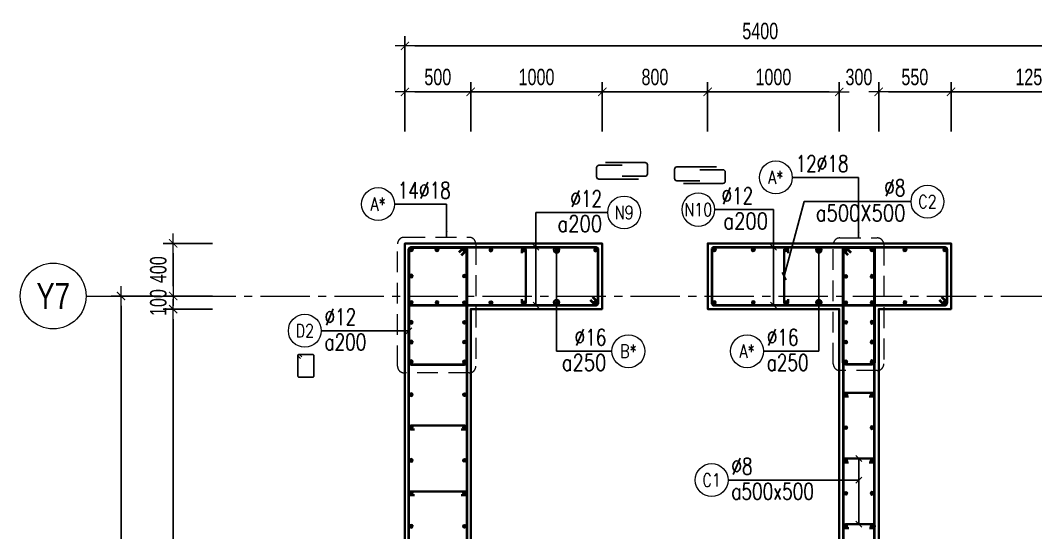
# Model space of a CAD drawing. Header units: millimetres. Extents: x 988833 to 1318015, y -9365 to 47591.
# Drawn here: x 1086760 to 1094476, y 43210 to 47106 of the extents above; entities that cross this region are included whole.
import ezdxf
from ezdxf.enums import TextEntityAlignment as Align

# ---------------------------------------------------------------- set-up
doc = ezdxf.new("R2010")
doc.units = ezdxf.units.MM
doc.header["$MEASUREMENT"] = 0
doc.linetypes.add('HIDDEN2', pattern=[4.7625, 3.175, -1.5875])
doc.linetypes.add('OF_Grid_1$0$CENTER2', pattern=[1.125, 0.75, -0.125, 0.125, -0.125])
doc.layers.get('0').update_dxf_attribs({"lineweight": 20})
doc.layers.get('Defpoints').update_dxf_attribs({"color": 151, "lineweight": 9})
for name, color, linetype, lineweight in [('KC-LEADER', 153, 'Continuous', 18), ('KC-THEP', 6, 'Continuous', 40), ('NDC_S_DIM', 1, 'Continuous', 15), ('NDC_S_HIDDEN', 8, 'HIDDEN2', 13), ('NDC_S_LEADER', 1, 'Continuous', 15), ('NDC_S_REBAR', 4, 'Continuous', 35), ('NDC_S_STIRRUP', 4, 'Continuous', 40), ('NDC_S_VN TEXT', 7, 'Continuous', 20), ('NDC_S_WALL', 6, 'Continuous', 35), ('OF_Core wall_1.2(B1-19F)$0$NDC_S_WALL', 6, 'Continuous', 35), ('OF_Grid_1$0$NDC_S_AXIS', 5, 'OF_Grid_1$0$CENTER2', 13), ('OF_Grid_1$0$NDC_S_SYMBOL', 1, 'Continuous', 15), ('OF_Grid_1$0$NDC_S_TEXT SYMBOL', 7, 'Continuous', 20)]:
    doc.layers.add(name, color=color, linetype=linetype, lineweight=lineweight)
doc.layers.add('Leader', color=6, linetype='Continuous')
doc.layers.add('Ligature', color=1, linetype='Continuous')
doc.styles.add('NDC_DIM', font='', dxfattribs={"width": 0.75})
doc.styles.add('NDC_EN TXT', font='romans.shx', dxfattribs={"width": 0.8})
doc.styles.add('OF_Grid_1$0$NDC_ANNO', font='', dxfattribs={"width": 0.8})
doc.styles.get('NDC_DIM').set_extended_font_data('Dotum')
doc.styles.get('OF_Grid_1$0$NDC_ANNO').set_extended_font_data('Dotum')
doc.dimstyles.new('NDC_dim_30', dxfattribs={"dimscale": 30, "dimtxt": 2.5, "dimasz": 1.5, "dimexe": 1.5, "dimexo": 2.5, "dimgap": 1, "dimtad": 1, "dimdec": 0, "dimzin": 0, "dimdsep": 46, "dimtxsty": 'NDC_DIM', "dimblk": 'DIMMARK', "dimcen": 0.09, "dimdle": 1.2, "dimclrd": 1, "dimclre": 1, "dimclrt": 3, "dimadec": 0, "dimazin": 0, "dimtfac": 1, "dimtdec": 0, "dimtix": 1, "dimtofl": 0, "dimtmove": 0, "dimatfit": 3, "dimfxl": 6, "dimfxlon": 1, "dimtolj": 1, "dimtzin": 0, "dimarcsym": 0})
doc.dimstyles.new('NDC_dim_50', dxfattribs={"dimscale": 50, "dimtxt": 2.5, "dimasz": 1.5, "dimexe": 1.5, "dimexo": 2.5, "dimgap": 1, "dimtad": 1, "dimdec": 0, "dimzin": 0, "dimdsep": 46, "dimtxsty": 'NDC_DIM', "dimblk": 'DIMMARK', "dimcen": 0.09, "dimdle": 1.2, "dimclrd": 1, "dimclre": 1, "dimclrt": 3, "dimadec": 0, "dimazin": 0, "dimtfac": 1, "dimtdec": 0, "dimtix": 1, "dimtofl": 0, "dimtmove": 0, "dimatfit": 3, "dimfxl": 6, "dimfxlon": 1, "dimtolj": 1, "dimtzin": 0, "dimarcsym": 0})

# ---------------------------------------------------------------- blocks, each defined once
blk = doc.blocks.new('THEP')
at = {"layer": 'KC-LEADER', "color": 6}
blk.add_circle((0, 0), 14, dxfattribs=at)
at = {"layer": 'KC-THEP'}
for p, q in [((-14, 0), (14, 0)), ((9.9, 9.9), (-9.9, -9.9)), ((-9.9, 9.9), (9.9, -9.9)), ((0, 14), (0, -14))]:
    blk.add_line(p, q, dxfattribs=at)
blk = doc.blocks.new('DIMMARK')
at = {"layer": 'NDC_S_DIM', "color": 1}
blk.add_line((-1.5, 0), (1, 0), dxfattribs=at)
at = {"layer": 'NDC_S_DIM', "color": 2, "const_width": 0.1}
blk.add_lwpolyline([(-0.42, -0.42), (0.42, 0.42)], dxfattribs=at)
blk = doc.blocks.new('*U13')
blk.add_circle((-2.5, 0), 2.5)
at = {"layer": 'NDC_S_VN TEXT', "color": 3, "style": 'NDC_EN TXT', "width": 0.75}
blk.add_attdef('DK1', (0.5, 0.85), '', height=2.5, dxfattribs=at)
at = {"layer": 'NDC_S_VN TEXT', "color": 7, "style": 'NDC_EN TXT', "width": 0.8}
blk.add_attdef('SH2', text='', height=2, dxfattribs=at).set_placement((-2.5, 0), align=Align.MIDDLE)
blk = doc.blocks.new('*U10')
blk.add_circle((2.5, 0), 2.5)
at = {"layer": 'NDC_S_VN TEXT', "color": 3, "style": 'NDC_EN TXT'}
for tag, width, p in [('DK2', 0.75, (-0.85, 0.85)), ('KC2', 0.8, (-0.85, -2.97))]:
    blk.add_attdef(tag, text='', height=2.5, dxfattribs=dict(at, width=width)).set_placement(p, align=Align.RIGHT)
at = {"layer": 'NDC_S_VN TEXT', "color": 7, "style": 'NDC_EN TXT', "width": 0.8}
blk.add_attdef('SH3', text='', height=2, dxfattribs=at).set_placement((2.5, 0), align=Align.MIDDLE)
blk = doc.blocks.new('*U11')
blk.add_circle((-2.5, 0), 2.5)
at = {"layer": 'NDC_S_VN TEXT', "color": 3, "style": 'NDC_EN TXT', "width": 0.75}
for tag, p in [('DK1', (0.5, 0.85)), ('KC1', (0.5, -2.97))]:
    blk.add_attdef(tag, p, '', height=2.5, dxfattribs=at)
at = {"layer": 'NDC_S_VN TEXT', "color": 7, "style": 'NDC_EN TXT', "width": 0.8}
blk.add_attdef('SH2', text='', height=2, dxfattribs=at).set_placement((-2.5, 0), align=Align.MIDDLE)
blk = doc.blocks.new('*U473')
at = {"layer": 'KC-THEP', "rotation": 9.668564436380946}
blk.add_blockref('THEP', (-100, 0), dxfattribs=at)
at = {"layer": 'KC-THEP', "xscale": -1, "rotation": 350.3314355636191}
blk.add_blockref('THEP', (100, 0), dxfattribs=at)
blk = doc.blocks.new('*U472')
at = {"layer": 'OF_Core wall_1.2(B1-19F)$0$NDC_S_WALL', "color": 0, "linetype": 'ByBlock', "lineweight": -2, "transparency": 16777216}
for p in [(0, 0), (0, -250), (0, -500), (0, -750), (0, -1000)]:
    blk.add_blockref('*U473', p, dxfattribs=at)
blk = doc.blocks.new('A$C72321851')
at = {"layer": 'Ligature'}
for points in [[(-60.9, -129.3), (-60.9, 170.9, -0.414214), (-43.3, 188.5), (25.8, 188.5, -0.414214), (43.4, 170.9), (43.4, -4.3)], [(-39.7, -4.3), (-39.7, -179.5, 0.414214), (-22.1, -197.1), (47, -197.1, 0.414214), (64.6, -179.5), (64.6, 120.7)]]:
    blk.add_lwpolyline(points, format="xyb", dxfattribs=at)
blk = doc.blocks.new('*U12')
blk.add_circle((-2.5, 0), 2.5)
at = {"layer": 'NDC_S_VN TEXT', "color": 3, "style": 'NDC_EN TXT', "width": 0.75}
for tag, p in [('DK1', (0.5, 0.85)), ('KC1', (0.5, -2.97))]:
    blk.add_attdef(tag, p, '', height=2.5, dxfattribs=at)
at = {"layer": 'NDC_S_VN TEXT', "color": 7, "style": 'NDC_EN TXT', "width": 0.8}
blk.add_attdef('SH2', text='', height=2, dxfattribs=at).set_placement((-2.5, 0), align=Align.MIDDLE)
blk = doc.blocks.new('*U55')
at = {"layer": 'OF_Grid_1$0$NDC_S_SYMBOL'}
blk.add_line((5, 0), (9, 0), dxfattribs=at)
blk.add_circle((0, 0), 5, dxfattribs=at)
at = {"layer": 'OF_Grid_1$0$NDC_S_TEXT SYMBOL', "color": 7, "style": 'OF_Grid_1$0$NDC_ANNO', "width": 0.8}
blk.add_attdef('GRID', text='', height=4, rotation=270, dxfattribs=at).set_placement((0, 0), align=Align.MIDDLE)
blk = doc.blocks.new('*D518')
at = {"layer": 'Defpoints', "color": 0, "ltscale": 200, "transparency": 16777216}
for p in [(1095082.7, 46911), (1089682.7, 45405.6), (1095082.7, 44788)]:
    blk.add_point(p, dxfattribs=at)
at = {"layer": 'NDC_S_DIM', "color": 1, "lineweight": -2, "ltscale": 200, "transparency": 16777216}
for p, q in [((1089682.7, 46611), (1089682.7, 46986)), ((1095082.7, 46611), (1095082.7, 46986)), ((1089757.7, 46911), (1095007.7, 46911))]:
    blk.add_line(p, q, dxfattribs=at)
at = {"layer": 'NDC_S_DIM', "color": 1, "lineweight": -2, "ltscale": 200, "transparency": 16777216, "xscale": 75, "yscale": 75, "zscale": 75, "rotation": 180}
blk.add_blockref('DIMMARK', (1089682.7, 46911), dxfattribs=at)
at = {"layer": 'NDC_S_DIM', "color": 1, "lineweight": -2, "ltscale": 200, "transparency": 16777216, "xscale": 75, "yscale": 75, "zscale": 75}
blk.add_blockref('DIMMARK', (1095082.7, 46911), dxfattribs=at)
at = {"layer": 'NDC_S_DIM', "color": 3, "ltscale": 200, "transparency": 16777216, "insert": (1092382.7, 47023.5), "char_height": 125, "attachment_point": 5, "style": 'NDC_DIM'}
blk.add_mtext('\\A1;5400', dxfattribs=at)
blk = doc.blocks.new('*D520')
at = {"layer": 'Defpoints', "color": 0, "ltscale": 200, "transparency": 16777216}
for p in [(1087525.4, 45009.5), (1089926.2, 45009.5), (1089926.3, 33409.7)]:
    blk.add_point(p, dxfattribs=at)
at = {"layer": 'NDC_S_DIM', "color": 1, "lineweight": -2, "ltscale": 200, "transparency": 16777216}
for p, q in [((1087825.4, 45009.5), (1087450.4, 45009.5)), ((1087525.4, 33484.7), (1087525.4, 44934.5)), ((1087825.4, 33409.7), (1087450.4, 33409.7))]:
    blk.add_line(p, q, dxfattribs=at)
at = {"layer": 'NDC_S_DIM', "color": 1, "lineweight": -2, "ltscale": 200, "transparency": 16777216, "xscale": 75, "yscale": 75, "zscale": 75}
for p, rotation in [((1087525.4, 45009.5), 90), ((1087525.4, 33409.7), 270)]:
    blk.add_blockref('DIMMARK', p, dxfattribs=dict(at, rotation=rotation))
at = {"layer": 'NDC_S_DIM', "color": 3, "ltscale": 200, "transparency": 16777216, "insert": (1087412.8, 39209.6), "char_height": 125, "attachment_point": 5, "rotation": 90, "style": 'NDC_DIM'}
blk.add_mtext('\\A1;11600', dxfattribs=at)
blk = doc.blocks.new('*D508')
at = {"layer": 'Defpoints', "color": 0, "ltscale": 200, "transparency": 16777216}
for p in [(1090182.7, 46561.2), (1089682.7, 45109.5), (1090182.7, 44909.5)]:
    blk.add_point(p, dxfattribs=at)
at = {"layer": 'NDC_S_DIM', "color": 1, "lineweight": -2, "ltscale": 200, "transparency": 16777216}
for p, q in [((1089682.7, 46261.2), (1089682.7, 46636.2)), ((1090182.7, 46261.2), (1090182.7, 46636.2)), ((1089757.7, 46561.2), (1090107.7, 46561.2))]:
    blk.add_line(p, q, dxfattribs=at)
at = {"layer": 'NDC_S_DIM', "color": 1, "lineweight": -2, "ltscale": 200, "transparency": 16777216, "xscale": 75, "yscale": 75, "zscale": 75, "rotation": 180}
blk.add_blockref('DIMMARK', (1089682.7, 46561.2), dxfattribs=at)
at = {"layer": 'NDC_S_DIM', "color": 1, "lineweight": -2, "ltscale": 200, "transparency": 16777216, "xscale": 75, "yscale": 75, "zscale": 75}
blk.add_blockref('DIMMARK', (1090182.7, 46561.2), dxfattribs=at)
at = {"layer": 'NDC_S_DIM', "color": 3, "ltscale": 200, "transparency": 16777216, "insert": (1089932.7, 46673.8), "char_height": 125, "attachment_point": 5, "style": 'NDC_DIM'}
blk.add_mtext('\\A1;500', dxfattribs=at)
blk = doc.blocks.new('*D509')
at = {"layer": 'Defpoints', "color": 0, "ltscale": 200, "transparency": 16777216}
for p in [(1091182.5, 46561.2), (1090182.7, 44909.5), (1091182.5, 44909.5)]:
    blk.add_point(p, dxfattribs=at)
at = {"layer": 'NDC_S_DIM', "color": 1, "lineweight": -2, "ltscale": 200, "transparency": 16777216}
for p, q in [((1090182.7, 46261.2), (1090182.7, 46636.2)), ((1091182.5, 46261.2), (1091182.5, 46636.2)), ((1090257.7, 46561.2), (1091107.5, 46561.2))]:
    blk.add_line(p, q, dxfattribs=at)
at = {"layer": 'NDC_S_DIM', "color": 1, "lineweight": -2, "ltscale": 200, "transparency": 16777216, "xscale": 75, "yscale": 75, "zscale": 75, "rotation": 180}
blk.add_blockref('DIMMARK', (1090182.7, 46561.2), dxfattribs=at)
at = {"layer": 'NDC_S_DIM', "color": 1, "lineweight": -2, "ltscale": 200, "transparency": 16777216, "xscale": 75, "yscale": 75, "zscale": 75}
blk.add_blockref('DIMMARK', (1091182.5, 46561.2), dxfattribs=at)
at = {"layer": 'NDC_S_DIM', "color": 3, "ltscale": 200, "transparency": 16777216, "insert": (1090682.6, 46673.8), "char_height": 125, "attachment_point": 5, "style": 'NDC_DIM'}
blk.add_mtext('\\A1;1000', dxfattribs=at)
blk = doc.blocks.new('*D510')
at = {"layer": 'Defpoints', "color": 0, "ltscale": 200, "transparency": 16777216}
for p in [(1091982.9, 46561.2), (1091182.5, 44909.5), (1091982.9, 44909.5)]:
    blk.add_point(p, dxfattribs=at)
at = {"layer": 'NDC_S_DIM', "color": 1, "lineweight": -2, "ltscale": 200, "transparency": 16777216}
for p, q in [((1091182.5, 46261.2), (1091182.5, 46636.2)), ((1091982.9, 46261.2), (1091982.9, 46636.2)), ((1091257.5, 46561.2), (1091907.9, 46561.2))]:
    blk.add_line(p, q, dxfattribs=at)
at = {"layer": 'NDC_S_DIM', "color": 1, "lineweight": -2, "ltscale": 200, "transparency": 16777216, "xscale": 75, "yscale": 75, "zscale": 75, "rotation": 180}
blk.add_blockref('DIMMARK', (1091182.5, 46561.2), dxfattribs=at)
at = {"layer": 'NDC_S_DIM', "color": 1, "lineweight": -2, "ltscale": 200, "transparency": 16777216, "xscale": 75, "yscale": 75, "zscale": 75}
blk.add_blockref('DIMMARK', (1091982.9, 46561.2), dxfattribs=at)
at = {"layer": 'NDC_S_DIM', "color": 3, "ltscale": 200, "transparency": 16777216, "insert": (1091582.7, 46673.8), "char_height": 125, "attachment_point": 5, "style": 'NDC_DIM'}
blk.add_mtext('\\A1;800', dxfattribs=at)
blk = doc.blocks.new('*D488')
at = {"layer": 'Defpoints', "color": 0, "ltscale": 200, "transparency": 16777216}
for p in [(1092982.7, 46561.2), (1091982.9, 44909.5), (1092982.7, 44909.5)]:
    blk.add_point(p, dxfattribs=at)
at = {"layer": 'NDC_S_DIM', "color": 1, "lineweight": -2, "ltscale": 200, "transparency": 16777216}
for p, q in [((1091982.9, 46261.2), (1091982.9, 46636.2)), ((1092982.7, 46261.2), (1092982.7, 46636.2)), ((1092057.9, 46561.2), (1092907.7, 46561.2))]:
    blk.add_line(p, q, dxfattribs=at)
at = {"layer": 'NDC_S_DIM', "color": 1, "lineweight": -2, "ltscale": 200, "transparency": 16777216, "xscale": 75, "yscale": 75, "zscale": 75, "rotation": 180}
blk.add_blockref('DIMMARK', (1091982.9, 46561.2), dxfattribs=at)
at = {"layer": 'NDC_S_DIM', "color": 1, "lineweight": -2, "ltscale": 200, "transparency": 16777216, "xscale": 75, "yscale": 75, "zscale": 75}
blk.add_blockref('DIMMARK', (1092982.7, 46561.2), dxfattribs=at)
at = {"layer": 'NDC_S_DIM', "color": 3, "ltscale": 200, "transparency": 16777216, "insert": (1092482.8, 46673.8), "char_height": 125, "attachment_point": 5, "style": 'NDC_DIM'}
blk.add_mtext('\\A1;1000', dxfattribs=at)
blk = doc.blocks.new('*D489')
at = {"layer": 'Defpoints', "color": 0, "ltscale": 200, "transparency": 16777216}
for p in [(1093282.7, 46561.2), (1092982.7, 44909.5), (1093282.7, 44909.5)]:
    blk.add_point(p, dxfattribs=at)
at = {"layer": 'NDC_S_DIM', "color": 1, "lineweight": -2, "ltscale": 200, "transparency": 16777216}
for p, q in [((1092982.7, 46261.2), (1092982.7, 46636.2)), ((1093282.7, 46261.2), (1093282.7, 46636.2)), ((1092907.7, 46561.2), (1092832.7, 46561.2)), ((1093357.7, 46561.2), (1093432.7, 46561.2))]:
    blk.add_line(p, q, dxfattribs=at)
at = {"layer": 'NDC_S_DIM', "color": 1, "lineweight": -2, "ltscale": 200, "transparency": 16777216, "xscale": 75, "yscale": 75, "zscale": 75}
blk.add_blockref('DIMMARK', (1092982.7, 46561.2), dxfattribs=at)
at = {"layer": 'NDC_S_DIM', "color": 1, "lineweight": -2, "ltscale": 200, "transparency": 16777216, "xscale": 75, "yscale": 75, "zscale": 75, "rotation": 180}
blk.add_blockref('DIMMARK', (1093282.7, 46561.2), dxfattribs=at)
at = {"layer": 'NDC_S_DIM', "color": 3, "ltscale": 200, "transparency": 16777216, "insert": (1093132.7, 46673.8), "char_height": 125, "attachment_point": 5, "style": 'NDC_DIM'}
blk.add_mtext('\\A1;300', dxfattribs=at)
blk = doc.blocks.new('*D490')
at = {"layer": 'Defpoints', "color": 0, "ltscale": 200, "transparency": 16777216}
for p in [(1093832.7, 46561.2), (1093282.7, 44909.5), (1093832.7, 44909.5)]:
    blk.add_point(p, dxfattribs=at)
at = {"layer": 'NDC_S_DIM', "color": 1, "lineweight": -2, "ltscale": 200, "transparency": 16777216}
for p, q in [((1093282.7, 46261.2), (1093282.7, 46636.2)), ((1093832.7, 46261.2), (1093832.7, 46636.2)), ((1093357.7, 46561.2), (1093757.7, 46561.2))]:
    blk.add_line(p, q, dxfattribs=at)
at = {"layer": 'NDC_S_DIM', "color": 1, "lineweight": -2, "ltscale": 200, "transparency": 16777216, "xscale": 75, "yscale": 75, "zscale": 75, "rotation": 180}
blk.add_blockref('DIMMARK', (1093282.7, 46561.2), dxfattribs=at)
at = {"layer": 'NDC_S_DIM', "color": 1, "lineweight": -2, "ltscale": 200, "transparency": 16777216, "xscale": 75, "yscale": 75, "zscale": 75}
blk.add_blockref('DIMMARK', (1093832.7, 46561.2), dxfattribs=at)
at = {"layer": 'NDC_S_DIM', "color": 3, "ltscale": 200, "transparency": 16777216, "insert": (1093557.7, 46673.8), "char_height": 125, "attachment_point": 5, "style": 'NDC_DIM'}
blk.add_mtext('\\A1;550', dxfattribs=at)
blk = doc.blocks.new('*D491')
at = {"layer": 'Defpoints', "color": 0, "ltscale": 200, "transparency": 16777216}
for p in [(1095082.7, 46561.2), (1095082.7, 45009.5), (1093832.7, 44909.5)]:
    blk.add_point(p, dxfattribs=at)
at = {"layer": 'NDC_S_DIM', "color": 1, "lineweight": -2, "ltscale": 200, "transparency": 16777216}
for p, q in [((1093832.7, 46261.2), (1093832.7, 46636.2)), ((1095082.7, 46261.2), (1095082.7, 46636.2)), ((1093907.7, 46561.2), (1095007.7, 46561.2))]:
    blk.add_line(p, q, dxfattribs=at)
at = {"layer": 'NDC_S_DIM', "color": 1, "lineweight": -2, "ltscale": 200, "transparency": 16777216, "xscale": 75, "yscale": 75, "zscale": 75, "rotation": 180}
blk.add_blockref('DIMMARK', (1093832.7, 46561.2), dxfattribs=at)
at = {"layer": 'NDC_S_DIM', "color": 1, "lineweight": -2, "ltscale": 200, "transparency": 16777216, "xscale": 75, "yscale": 75, "zscale": 75}
blk.add_blockref('DIMMARK', (1095082.7, 46561.2), dxfattribs=at)
at = {"layer": 'NDC_S_DIM', "color": 3, "ltscale": 200, "transparency": 16777216, "insert": (1094457.7, 46673.8), "char_height": 125, "attachment_point": 5, "style": 'NDC_DIM'}
blk.add_mtext('\\A1;1250', dxfattribs=at)
blk = doc.blocks.new('*D637')
at = {"layer": 'Defpoints', "color": 0, "ltscale": 200, "transparency": 16777216}
for p in [(1087921.5, 44909.5), (1090182.7, 44909.5), (1090182.7, 40859.5)]:
    blk.add_point(p, dxfattribs=at)
at = {"layer": 'NDC_S_DIM', "color": 1, "lineweight": -2, "ltscale": 200, "transparency": 16777216}
for p, q in [((1088221.5, 44909.5), (1087846.5, 44909.5)), ((1087921.5, 40934.5), (1087921.5, 44834.5)), ((1088221.5, 40859.5), (1087846.5, 40859.5))]:
    blk.add_line(p, q, dxfattribs=at)
at = {"layer": 'NDC_S_DIM', "color": 1, "lineweight": -2, "ltscale": 200, "transparency": 16777216, "xscale": 75, "yscale": 75, "zscale": 75}
for p, rotation in [((1087921.5, 44909.5), 90), ((1087921.5, 40859.5), 270)]:
    blk.add_blockref('DIMMARK', p, dxfattribs=dict(at, rotation=rotation))
at = {"layer": 'NDC_S_DIM', "color": 3, "ltscale": 200, "transparency": 16777216, "insert": (1087808.9, 42884.5), "char_height": 125, "attachment_point": 5, "rotation": 90, "style": 'NDC_DIM'}
blk.add_mtext('\\A1;4050', dxfattribs=at)
blk = doc.blocks.new('*D638')
at = {"layer": 'Defpoints', "color": 0, "ltscale": 200, "transparency": 16777216}
for p in [(1087921.5, 45009.5), (1090221.5, 45009.5), (1090182.7, 44909.5)]:
    blk.add_point(p, dxfattribs=at)
at = {"layer": 'NDC_S_DIM', "color": 1, "lineweight": -2, "ltscale": 200, "transparency": 16777216}
for p, q in [((1087921.5, 45084.5), (1087921.5, 45159.5)), ((1088221.5, 45009.5), (1087846.5, 45009.5)), ((1088221.5, 44909.5), (1087846.5, 44909.5)), ((1087921.5, 44834.5), (1087921.5, 44759.5))]:
    blk.add_line(p, q, dxfattribs=at)
at = {"layer": 'NDC_S_DIM', "color": 1, "lineweight": -2, "ltscale": 200, "transparency": 16777216, "xscale": 75, "yscale": 75, "zscale": 75}
for p, rotation in [((1087921.5, 45009.5), 270), ((1087921.5, 44909.5), 90)]:
    blk.add_blockref('DIMMARK', p, dxfattribs=dict(at, rotation=rotation))
at = {"layer": 'NDC_S_DIM', "color": 3, "ltscale": 200, "transparency": 16777216, "insert": (1087808.9, 44959.5), "char_height": 125, "attachment_point": 5, "rotation": 90, "style": 'NDC_DIM'}
blk.add_mtext('\\A1;100', dxfattribs=at)
blk = doc.blocks.new('*D639')
at = {"layer": 'Defpoints', "color": 0, "ltscale": 200, "transparency": 16777216}
for p in [(1087921.5, 45409.5), (1090208.2, 45409.5), (1090221.5, 45009.5)]:
    blk.add_point(p, dxfattribs=at)
at = {"layer": 'NDC_S_DIM', "color": 1, "lineweight": -2, "ltscale": 200, "transparency": 16777216}
for p, q in [((1088221.5, 45409.5), (1087846.5, 45409.5)), ((1087921.5, 45084.5), (1087921.5, 45334.5)), ((1088221.5, 45009.5), (1087846.5, 45009.5))]:
    blk.add_line(p, q, dxfattribs=at)
at = {"layer": 'NDC_S_DIM', "color": 1, "lineweight": -2, "ltscale": 200, "transparency": 16777216, "xscale": 75, "yscale": 75, "zscale": 75}
for p, rotation in [((1087921.5, 45409.5), 90), ((1087921.5, 45009.5), 270)]:
    blk.add_blockref('DIMMARK', p, dxfattribs=dict(at, rotation=rotation))
at = {"layer": 'NDC_S_DIM', "color": 3, "ltscale": 200, "transparency": 16777216, "insert": (1087808.9, 45209.5), "char_height": 125, "attachment_point": 5, "rotation": 90, "style": 'NDC_DIM'}
blk.add_mtext('\\A1;400', dxfattribs=at)

msp = doc.modelspace()

# ---------------------------------------------------------------- linework, layer by layer
at = {"layer": 'Ligature'}
msp.add_lwpolyline([(1088888.3, 44535.2), (1088872.4, 44551.2, -0.668179), (1088878.1, 44565.1), (1088982.8, 44565.1, -0.414214), (1088990.9, 44557), (1088990.9, 44399.8, -0.414214), (1088982.8, 44391.7), (1088878.1, 44391.7, -0.414214), (1088870, 44399.8), (1088870, 44557, -0.668179), (1088883.9, 44562.7), (1088899.9, 44546.8)], format="xyb", dxfattribs=at)
at = {"layer": 'NDC_S_HIDDEN', "ltscale": 50}
for points in [[(1089676.7, 45455.6), (1090171.5, 45455.6, -0.414214), (1090221.5, 45405.6), (1090221.5, 44475.5, -0.414214), (1090171.5, 44425.5), (1089676.7, 44425.5, -0.414214), (1089626.7, 44475.5), (1089626.7, 45405.6, -0.414214)], [(1092987.7, 45451), (1093271.9, 45451, -0.414214), (1093321.9, 45401), (1093321.9, 44493.6, -0.414214), (1093271.9, 44443.6), (1092987.7, 44443.6, -0.414214), (1092937.7, 44493.6), (1092937.7, 45401, -0.414214)]]:
    msp.add_lwpolyline(points, format="xyb", close=True, dxfattribs=at)
at = {"layer": 'NDC_S_REBAR'}
for points in [[(1090571.2, 45334.5), (1090571.2, 45359.5, -1), (1090601.2, 45359.5), (1090601.2, 44959.5, -1), (1090571.2, 44959.5), (1090571.2, 44984.5)], [(1092594.2, 45334.5), (1092594.2, 45359.5, 1), (1092564.2, 45359.5), (1092564.2, 44959.5, 1), (1092594.2, 44959.5), (1092594.2, 44984.5)], [(1093210.1, 44244.6), (1093235.1, 44244.6, 1), (1093235.1, 44274.6), (1093028.1, 44274.6, 1), (1093028.1, 44244.6), (1093053.1, 44244.6)], [(1090111.2, 43994.5), (1090136.2, 43994.5, 1), (1090136.2, 44024.5), (1089730.8, 44024.5, 1), (1089730.8, 43994.5), (1089755.8, 43994.5)], [(1093210.1, 43744.6), (1093235.1, 43744.6, 1), (1093235.1, 43774.6), (1093028.1, 43774.6, 1), (1093028.1, 43744.6), (1093053.1, 43744.6)], [(1090111.2, 43494.5), (1090136.2, 43494.5, 1), (1090136.2, 43524.5), (1089730.8, 43524.5, 1), (1089730.8, 43494.5), (1089755.8, 43494.5)], [(1093213.9, 43244.6), (1093238.9, 43244.6, 1), (1093238.9, 43274.6), (1093031.9, 43274.6, 1), (1093031.9, 43244.6), (1093056.9, 43244.6)]]:
    msp.add_lwpolyline(points, format="xyb", dxfattribs=at)
at = {"layer": 'NDC_S_STIRRUP'}
for points in [[(1090112.7, 45319.5), (1090152.7, 45359.5, 0.414214), (1090132.7, 45379.5), (1089732.7, 45379.5, 0.414214), (1089712.7, 45359.5), (1089712.7, 44509.6, 0.414214), (1089732.7, 44489.6), (1090132.7, 44489.6, 0.414214), (1090152.7, 44509.6), (1090152.7, 45359.5, 0.414214), (1090132.7, 45379.5), (1090092.7, 45339.5)], [(1089722.7, 35840.8), (1089712.7, 35810.8), (1089712.7, 45359.5, -0.414214), (1089732.7, 45379.5), (1090132.7, 45379.5, -0.414214), (1090152.7, 45359.5), (1090152.7, 42110.1), (1090152.7, 42110.1)], [(1091091.5, 44979.5), (1091131.5, 44939.5, 0.414214), (1091151.5, 44959.5), (1091151.5, 45359.5, 0.414214), (1091131.5, 45379.5), (1089732.7, 45379.5, 0.414214), (1089712.7, 45359.5), (1089712.7, 44959.5, 0.414214), (1089732.7, 44939.5), (1091131.5, 44939.5, 0.414214), (1091151.5, 44959.5), (1091111.5, 44999.5)], [(1093742.7, 44979.5), (1093782.7, 44939.5, 0.414214), (1093802.7, 44959.5), (1093802.7, 45359.5, 0.414214), (1093782.7, 45379.5), (1092033.9, 45379.5, 0.414214), (1092013.9, 45359.5), (1092013.9, 44959.5, 0.414214), (1092033.9, 44939.5), (1093782.7, 44939.5, 0.414214), (1093802.7, 44959.5), (1093762.7, 44999.5)], [(1093051.9, 45319.5), (1093011.9, 45359.5, -0.414214), (1093031.9, 45379.5), (1093231.9, 45379.5, -0.414214), (1093251.9, 45359.5), (1093251.9, 44509.6, -0.414214), (1093231.9, 44489.6), (1093031.9, 44489.6, -0.414214), (1093011.9, 44509.6), (1093011.9, 45359.5, -0.414214), (1093031.9, 45379.5), (1093071.9, 45339.5)], [(1093051.9, 34999.5), (1093011.9, 34959.5, 0.414214), (1093031.9, 34939.5), (1093231.9, 34939.5, 0.414214), (1093251.9, 34959.5), (1093251.9, 45359.5, 0.414214), (1093231.9, 45379.5), (1093031.9, 45379.5, 0.414214), (1093011.9, 45359.5), (1093011.9, 34959.5, 0.414214), (1093031.9, 34939.5), (1093071.9, 34979.5)]]:
    msp.add_lwpolyline(points, format="xyb", dxfattribs=at)
at = {"layer": 'NDC_S_WALL'}
msp.add_lwpolyline([(1092982.7, 40859.5), (1092982.7, 44909.5), (1091983.9, 44909.5), (1091983.9, 45409.5), (1093832.7, 45409.5), (1093832.7, 44909.5), (1093282.7, 44909.5), (1093282.7, 34909.5), (1092982.7, 34909.5), (1092982.7, 40559.5), (1090182.7, 40559.5), (1090182.7, 33509.5), (1093832.7, 33509.5), (1093832.7, 33009.5), (1089682.7, 33009.5), (1089682.7, 45409.5), (1091181.5, 45409.5), (1091181.5, 44909.5), (1090182.7, 44909.5), (1090182.7, 40859.5)], close=True, dxfattribs=at)
at = {"layer": 'OF_Grid_1$0$NDC_S_AXIS', "ltscale": 500}
msp.add_line((1087460.1, 45009.5), (1103610.8, 45009.5), dxfattribs=at)

# ---------------------------------------------------------------- block references
at = {"layer": 'KC-THEP'}
for p, rotation in [((1089730.8, 45359.5), 189.6685644363809), ((1089926.4, 45359.5), 189.6685644363809), ((1092033.9, 45359.5), 189.6685644363809), ((1092329.2, 45359.5), 189.6685644363809), ((1092579.2, 45359.5), 189.6685644363809), ((1092829.2, 45359.5), 189.6685644363809), ((1093231.9, 45359.5), 189.6685644363809), ((1093481.9, 45359.5), 189.6685644363809), ((1093786.4, 45359.5), 189.6685644363809), ((1090136.2, 45161.2), 9.668564436380946), ((1093031.9, 45158.5), 9.668564436380946), ((1090136.2, 44959.5), 9.668564436380946), ((1090336.2, 44959.5), 9.668564436380946), ((1090586.2, 44959.5), 9.668564436380946), ((1090836.2, 44959.5), 9.668564436380946), ((1091131.5, 44959.5), 9.668564436380946), ((1093031.9, 44959.5), 9.668564436380946), ((1090136.2, 44809.5), 9.668564436380946), ((1093031.9, 44809.5), 9.668564436380946), ((1090136.2, 44659.5), 9.668564436380946), ((1093031.9, 44659.5), 9.668564436380946), ((1090136.2, 44509.5), 9.668564436380926), ((1093031.9, 44509.6), 9.668564436380946), ((1090136.2, 44259.5), 9.668564436380926), ((1090136.2, 44009.5), 9.668564436380926), ((1090136.2, 43759.5), 9.668564436380926), ((1090136.2, 43509.5), 9.668564436380926), ((1090136.2, 43259.5), 9.668564436380926)]:
    msp.add_blockref('THEP', p, dxfattribs=dict(at, rotation=rotation))
at = {"layer": 'KC-THEP', "xscale": -1}
for p, rotation in [((1090136.2, 45359.5), 170.331435563619), ((1090336.2, 45359.5), 170.331435563619), ((1090586.2, 45359.5), 170.331435563619), ((1090836.2, 45359.5), 170.331435563619), ((1091131.5, 45359.5), 170.331435563619), ((1093031.9, 45359.5), 170.331435563619), ((1089730.8, 45161.2), 350.3314355636191), ((1093231.9, 45158.5), 350.3314355636191), ((1089730.8, 44959.5), 350.3314355636191), ((1089926.4, 44959.5), 350.3314355636191), ((1092033.9, 44959.5), 350.3314355636191), ((1092329.2, 44959.5), 350.3314355636191), ((1092579.2, 44959.5), 350.3314355636191), ((1092829.2, 44959.5), 350.3314355636191), ((1093231.9, 44959.5), 350.3314355636191), ((1093481.9, 44959.5), 350.3314355636191), ((1093786.4, 44959.5), 350.3314355636191), ((1089730.8, 44809.5), 350.3314355636191), ((1093231.9, 44809.5), 350.3314355636191), ((1089730.8, 44659.5), 350.3314355636191), ((1093231.9, 44659.5), 350.3314355636191), ((1089730.8, 44509.5), 350.3314355636192), ((1093231.9, 44509.6), 350.3314355636191), ((1089730.8, 44259.5), 350.3314355636192), ((1089730.8, 44009.5), 350.3314355636192), ((1089730.8, 43759.5), 350.3314355636192), ((1089730.8, 43509.5), 350.3314355636192), ((1089730.8, 43259.5), 350.3314355636192)]:
    msp.add_blockref('THEP', p, dxfattribs=dict(at, rotation=rotation))
at = {"layer": 'Leader', "rotation": 89.99999999999997}
msp.add_blockref('A$C72321851', (1091328.1, 45959.6), dxfattribs=at)
at = {"layer": 'Leader', "xscale": -1, "rotation": 270.0000000000001}
msp.add_blockref('A$C72321851', (1091928.5, 45925.9), dxfattribs=at)
at = {"layer": 'NDC_S_VN TEXT', "xscale": 50, "yscale": 50, "zscale": 50}
for name, p, values in [('*U13', (1092626.4, 45911.2), {'SH2': 'A*', 'DK1': '12%%C18'}), ('*U13', (1089603.7, 45708.3), {'SH2': 'A*', 'DK1': '14%%C18'}), ('*U10', (1093528.5, 45726.8), {'SH3': 'C2', 'DK2': '%%c8', 'KC2': 'a500X500'}), ('*U10', (1091223.4, 45644.7), {'SH3': 'N9', 'DK2': '%%C12', 'KC2': 'a200'}), ('*U11', (1089046.8, 44745.6), {'SH2': 'D2', 'DK1': '%%C12', 'KC1': 'a200'}), ('*U10', (1091255.8, 44589.7), {'SH3': 'B*', 'DK2': '%%C16', 'KC2': 'a250'}), ('*U11', (1092407.6, 44589.7), {'SH2': 'A*', 'DK1': '%%C16', 'KC1': 'a250'}), ('*U12', (1092138.6, 43610.3), {'SH2': 'C1', 'DK1': '%%c8', 'KC1': 'a500x500'})]:
    msp.add_blockref(name, p, dxfattribs=at).add_auto_attribs(values)
at = {"layer": 'NDC_S_VN TEXT'}
ref = msp.add_blockref('*U10', (1092036.9, 45666.3), dxfattribs=dict(at, xscale=-50, yscale=50, zscale=50))
ref.add_attrib('SH3', 'N10', dxfattribs={"color": 7, "height": 100, "style": 'NDC_EN TXT', "width": 0.8}).set_placement((1091911.9, 45666.3), align=Align.MIDDLE)
ref.add_attrib('DK2', '%%C12', dxfattribs={"color": 3, "height": 125, "style": 'NDC_EN TXT', "width": 0.75}).set_placement((1092329.4, 45708.6), align=Align.RIGHT)
ref.add_attrib('KC2', 'a200', dxfattribs={"color": 3, "height": 125, "style": 'NDC_EN TXT', "width": 0.8}).set_placement((1092441.3, 45517.7), align=Align.RIGHT)
at = {"layer": 'OF_Core wall_1.2(B1-19F)$0$NDC_S_WALL'}
msp.add_blockref('*U472', (1093131.9, 44259.6), dxfattribs=at)
at = {"layer": 'OF_Grid_1$0$NDC_S_AXIS'}
ref = msp.add_blockref('*U55', (1087010.1, 45009.5), dxfattribs=dict(at, xscale=50, yscale=50, zscale=50))
ref.add_attrib('GRID', 'Y7', dxfattribs={"layer": 'OF_Grid_1$0$NDC_S_TEXT SYMBOL', "color": 7, "height": 200, "style": 'OF_Grid_1$0$NDC_ANNO', "width": 0.8}).set_placement((1087010.1, 45009.5), align=Align.MIDDLE)

# ---------------------------------------------------------------- dimensions: what is measured, and where the dimension line sits
at = {"layer": 'NDC_S_DIM', "ltscale": 200}
dim = msp.add_linear_dim(base=(1095082.7, 46911), p1=(1089682.7, 45405.6), p2=(1095082.7, 44788), dimstyle='NDC_dim_50', dxfattribs=at)
dim.commit()
dim.dimension.update_dxf_attribs({"geometry": '*D518', "text_midpoint": (1092382.7, 47023.5)})
for base, p1, p2, picture, middle in [((1090182.7, 46561.2), (1089682.7, 45109.5), (1090182.7, 44909.5), '*D508', (1089932.7, 46673.8)), ((1091182.5, 46561.2), (1090182.7, 44909.5), (1091182.5, 44909.5), '*D509', (1090682.6, 46673.8)), ((1091982.9, 46561.2), (1091182.5, 44909.5), (1091982.9, 44909.5), '*D510', (1091582.7, 46673.8)), ((1092982.7, 46561.2), (1091982.9, 44909.5), (1092982.7, 44909.5), '*D488', (1092482.8, 46673.8)), ((1093282.7, 46561.2), (1092982.7, 44909.5), (1093282.7, 44909.5), '*D489', (1093132.7, 46673.8)), ((1093832.7, 46561.2), (1093282.7, 44909.5), (1093832.7, 44909.5), '*D490', (1093557.7, 46673.8)), ((1095082.7, 46561.2), (1093832.7, 44909.5), (1095082.7, 45009.5), '*D491', (1094457.7, 46673.8))]:
    dim = msp.add_linear_dim(base=base, p1=p1, p2=p2, dimstyle='NDC_dim_50', override={"dimtmove": 1}, dxfattribs=at)
    dim.commit()
    dim.dimension.update_dxf_attribs({"geometry": picture, "text_midpoint": middle})
for base, p1, p2, picture, middle in [((1087921.5, 45409.5), (1090221.5, 45009.5), (1090208.2, 45409.5), '*D639', (1087808.9, 45209.5)), ((1087921.5, 45009.5), (1090182.7, 44909.5), (1090221.5, 45009.5), '*D638', (1087808.9, 44959.5)), ((1087525.4, 45009.5), (1089926.3, 33409.7), (1089926.2, 45009.5), '*D520', (1087412.8, 39209.6)), ((1087921.5, 44909.5), (1090182.7, 40859.5), (1090182.7, 44909.5), '*D637', (1087808.9, 42884.5))]:
    dim = msp.add_linear_dim(base=base, p1=p1, p2=p2, angle=90, dimstyle='NDC_dim_50', override={"dimtmove": 1}, dxfattribs=at)
    dim.commit()
    dim.dimension.update_dxf_attribs({"geometry": picture, "text_midpoint": middle})

# ---------------------------------------------------------------- leaders
at = {"layer": 'NDC_S_LEADER'}
for points, override in [([(1093129.8, 45451), (1093129.8, 45911.2), (1092630.3, 45911.2)], {"dimgap": 1, "dimtad": 0}), ([(1089999.4, 45455.6), (1089999.4, 45708.3), (1089603.7, 45708.3)], {"dimtad": 0}), ([(1092564.2, 45159.5), (1092715.7, 45726.8), (1093528.5, 45726.8)], {"dimtad": 0, "dimldrblk": 'Oblique'}), ([(1090678.7, 44939.5), (1090678.7, 45644.6), (1091223.4, 45644.6)], {"dimtad": 0, "dimldrblk": 'Oblique'}), ([(1090678.7, 45379.5), (1090678.7, 45644.6), (1091223.4, 45644.6)], {"dimtad": 0, "dimldrblk": 'Oblique'}), ([(1092484.3, 44939.5), (1092484.3, 45666.1), (1092036.9, 45666.1)], {"dimgap": 1, "dimtad": 0, "dimldrblk": 'Oblique'}), ([(1092484.3, 45379.5), (1092484.3, 45666.1), (1092036.9, 45666.1)], {"dimtad": 0, "dimldrblk": 'Oblique'}), ([(1090835.2, 45359.5), (1090835.2, 44589.6), (1091255.8, 44589.6)], {"dimgap": 1, "dimtad": 0, "dimldrblk": 'Origin'}), ([(1092828.2, 45359.5), (1092828.2, 44589.6), (1092407.6, 44589.6)], {"dimgap": 1, "dimtad": 0, "dimldrblk": 'Origin'}), ([(1090835.2, 44959.5), (1090835.2, 44589.6), (1091255.8, 44589.6)], {"dimgap": 1, "dimtad": 0, "dimldrblk": 'Origin'}), ([(1092828.2, 44959.5), (1092828.2, 44589.6), (1092407.6, 44589.6)], {"dimgap": 1, "dimtad": 0, "dimldrblk": 'Origin'}), ([(1089712.7, 44745.6), (1089044.7, 44745.6)], {"dimtad": 0, "dimldrblk": 'Oblique'}), ([(1093131.9, 43774.6), (1093131.9, 43274.6)], {"dimtad": 0, "dimldrblk": 'Oblique'}), ([(1093131.9, 43274.6), (1093131.9, 43774.6)], {"dimtad": 0, "dimldrblk": 'Oblique'}), ([(1093131.9, 43610.3), (1092138.6, 43610.3)], {"dimtad": 0, "dimldrblk": 'Oblique'})]:
    msp.add_leader(points, dimstyle='NDC_dim_30', override=override, dxfattribs=at)

doc.saveas('drawing.dxf')
